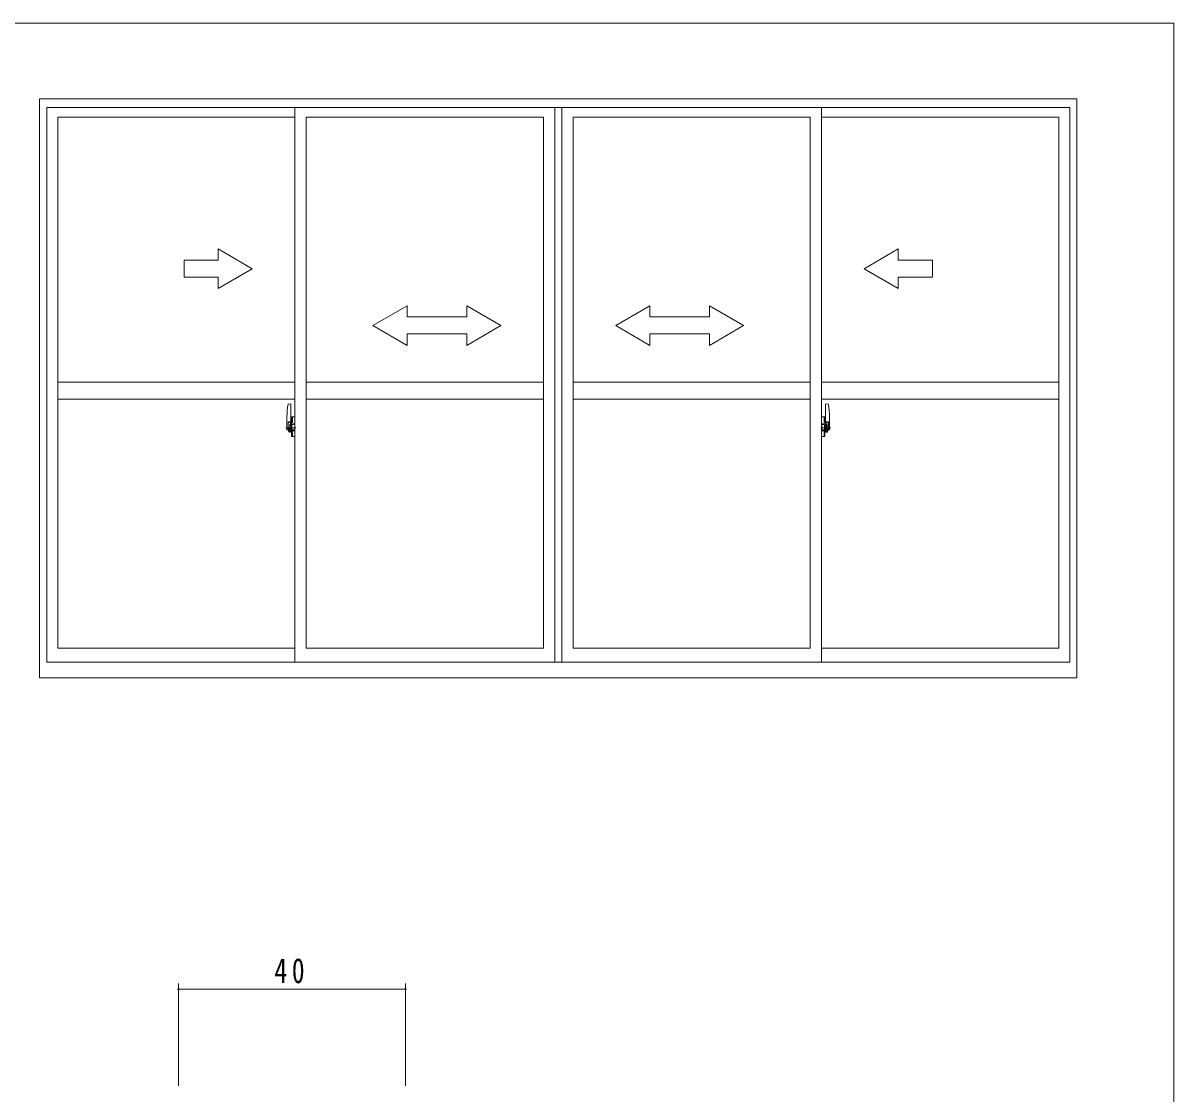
# Model space of a CAD drawing. Units: millimetres on the paper. Extents: x -397 to 397, y -282 to 282.
# Drawn here: x 173.4 to 376.1, y 90.7 to 279.3 of the extents above; entities that cross this region are included whole.
import ezdxf

# ---------------------------------------------------------------- set-up
doc = ezdxf.new("R2010")
doc.units = ezdxf.units.MM
doc.linetypes.add('USER2', pattern=[13, 10, -1, 1, -1])
for name, color, linetype, lineweight in [('0-1_YKK_ZWAK', 7, 'Continuous', 18), ('0-6_YKK_A1', 4, 'Continuous', 18), ('0-7_YKK_D', 6, 'Continuous', 18)]:
    doc.layers.add(name, color=color, linetype=linetype, lineweight=lineweight)
doc.styles.add('ＭＳ ゴシック', font='')
doc.styles.get('ＭＳ ゴシック').set_extended_font_data('MS Gothic')

msp = doc.modelspace()

# ---------------------------------------------------------------- linework, layer by layer
at = {"layer": '0-1_YKK_ZWAK'}
for q in [(-393.908, 279.3), (376.092, -245.7)]:
    msp.add_line((376.092, 279.3), q, dxfattribs=at)
at = {"layer": '0-6_YKK_A1'}
for p, q in [((268.303, 265.951), (176.353, 265.951)), ((176.353, 265.951), (176.353, 164.001)), ((268.303, 265.951), (359.003, 265.951)), ((359.003, 265.951), (359.003, 164.001)), ((177.603, 264.451), (177.603, 166.751)), ((357.753, 264.451), (177.603, 264.451)), ((221.303, 166.751), (221.303, 264.451)), ((267.053, 166.751), (267.053, 264.451)), ((268.303, 166.751), (268.303, 264.451)), ((314.053, 166.751), (314.053, 264.451)), ((357.753, 264.451), (357.753, 166.751)), ((221.303, 262.701), (179.553, 262.701)), ((179.553, 262.701), (179.553, 169.251)), ((223.303, 169.251), (223.303, 262.701)), ((265.053, 262.701), (223.303, 262.701)), ((265.053, 169.251), (265.053, 262.701)), ((270.303, 169.251), (270.303, 262.701)), ((270.303, 262.701), (312.053, 262.701)), ((312.053, 169.251), (312.053, 262.701)), ((314.053, 262.701), (355.803, 262.701)), ((355.803, 262.701), (355.803, 169.251)), ((213.803, 236.051), (207.803, 239.515)), ((207.803, 237.551), (207.803, 239.515)), ((321.553, 236.051), (327.553, 239.515)), ((327.553, 237.551), (327.553, 239.515)), ((213.803, 236.051), (207.803, 232.587)), ((321.553, 236.051), (327.553, 232.587)), ((207.803, 232.587), (207.803, 234.551)), ((327.553, 232.587), (327.553, 234.551)), ((235.053, 226.051), (241.053, 229.515)), ((241.053, 229.515), (241.053, 227.551)), ((251.553, 229.515), (251.553, 227.551)), ((257.553, 226.051), (251.553, 229.515)), ((277.803, 226.051), (283.803, 229.515)), ((283.803, 229.515), (283.803, 227.551)), ((294.303, 229.515), (294.303, 227.551)), ((300.303, 226.051), (294.303, 229.515)), ((241.053, 227.551), (251.553, 227.551)), ((294.303, 227.551), (283.803, 227.551)), ((235.053, 226.051), (241.053, 222.551)), ((257.553, 226.051), (251.553, 222.551)), ((277.803, 226.051), (283.803, 222.551)), ((300.303, 226.051), (294.303, 222.551)), ((241.053, 224.551), (241.053, 222.551)), ((251.553, 224.551), (241.053, 224.551)), ((251.553, 224.551), (251.553, 222.551)), ((283.803, 224.551), (294.303, 224.551)), ((283.803, 224.551), (283.803, 222.551)), ((294.303, 224.551), (294.303, 222.551)), ((221.303, 216.051), (179.553, 216.051)), ((265.053, 216.051), (223.303, 216.051)), ((270.303, 216.051), (312.053, 216.051)), ((314.053, 216.051), (355.803, 216.051)), ((221.303, 213.051), (179.553, 213.051)), ((265.053, 213.051), (223.303, 213.051)), ((270.303, 213.051), (312.053, 213.051)), ((314.053, 213.051), (355.803, 213.051)), ((220.144, 212.21), (220.578, 212.225)), ((220.603, 212.2), (220.603, 208.941)), ((314.753, 212.2), (314.753, 208.941)), ((315.213, 212.21), (314.779, 212.225)), ((219.903, 209.956), (219.903, 207.738)), ((220.491, 209.093), (220.103, 209.093)), ((220.103, 208.033), (220.103, 209.093)), ((220.128, 209.02), (220.491, 209.02)), ((220.128, 208.041), (220.128, 209.02)), ((220.528, 208.816), (220.528, 208.866)), ((220.588, 208.941), (220.588, 208.644)), ((220.603, 208.941), (220.588, 208.941)), ((220.603, 208.98), (220.603, 208.421)), ((220.603, 208.421), (220.603, 208.774)), ((220.628, 208.799), (220.728, 208.801)), ((220.728, 209.906), (220.728, 209.001)), ((220.853, 209.001), (220.728, 209.001)), ((220.728, 208.633), (220.728, 208.946)), ((220.753, 208.976), (220.753, 209.001)), ((220.878, 208.976), (220.753, 208.971)), ((220.878, 208.976), (220.753, 208.976)), ((220.853, 209.956), (220.778, 209.956)), ((220.853, 209.956), (220.853, 209.001)), ((220.853, 209.931), (220.878, 209.931)), ((220.878, 209.961), (221.303, 209.976)), ((220.878, 209.961), (220.878, 208.976)), ((220.878, 209.931), (220.878, 208.976)), ((221.143, 208.741), (220.983, 208.741)), ((221.303, 209.976), (221.303, 206.476)), ((314.478, 209.961), (314.053, 209.976)), ((314.053, 209.976), (314.053, 206.476)), ((314.213, 208.741), (314.373, 208.741)), ((314.478, 209.961), (314.478, 208.976)), ((314.478, 209.931), (314.478, 208.976)), ((314.503, 209.931), (314.478, 209.931)), ((314.478, 208.976), (314.604, 208.971)), ((314.478, 208.976), (314.603, 208.976)), ((314.503, 209.956), (314.503, 209.001)), ((314.503, 209.956), (314.578, 209.956)), ((314.503, 209.001), (314.628, 209.001)), ((314.603, 208.976), (314.603, 209.001)), ((314.628, 209.906), (314.628, 209.001)), ((314.628, 208.633), (314.628, 208.946)), ((314.729, 208.799), (314.628, 208.801)), ((314.753, 208.98), (314.753, 208.421)), ((314.753, 208.941), (314.768, 208.941)), ((314.753, 208.421), (314.753, 208.774)), ((314.768, 208.941), (314.768, 208.644)), ((314.828, 208.816), (314.828, 208.866)), ((314.866, 209.093), (315.253, 209.093)), ((315.228, 209.02), (314.866, 209.02)), ((315.228, 208.041), (315.228, 209.02)), ((315.253, 208.033), (315.253, 209.093)), ((315.453, 209.956), (315.453, 207.738)), ((219.952, 207.688), (220.158, 207.681)), ((220.103, 208.03), (220.103, 208.033)), ((220.105, 207.983), (220.103, 208.03)), ((220.104, 207.994), (220.103, 208.03)), ((220.158, 207.853), (220.158, 207.681)), ((220.373, 207.853), (220.158, 207.853)), ((220.193, 207.784), (220.158, 207.784)), ((220.193, 207.736), (220.428, 207.736)), ((220.193, 207.606), (220.193, 207.736)), ((220.193, 207.59), (220.193, 207.606)), ((220.193, 207.59), (220.482, 207.59)), ((220.303, 207.337), (220.303, 207.287)), ((220.491, 207.287), (220.303, 207.287)), ((220.328, 207.362), (220.491, 207.362)), ((220.373, 207.86), (220.373, 207.826)), ((220.413, 207.86), (220.373, 207.86)), ((220.413, 208.644), (220.413, 207.826)), ((220.588, 208.644), (220.413, 208.644)), ((220.428, 208.312), (220.413, 208.312)), ((220.458, 208.414), (220.428, 208.396)), ((220.428, 208.198), (220.428, 208.396)), ((220.458, 208.216), (220.428, 208.198)), ((220.428, 208.198), (220.528, 208.198)), ((220.428, 208.198), (220.428, 208.198)), ((220.428, 208.124), (220.428, 208.198)), ((220.428, 208.124), (220.528, 208.124)), ((220.428, 208.078), (220.428, 208.124)), ((220.428, 208.078), (220.528, 208.078)), ((220.428, 207.884), (220.428, 208.078)), ((220.428, 207.884), (220.528, 207.884)), ((220.428, 207.83), (220.428, 207.884)), ((220.428, 207.83), (220.528, 207.83)), ((220.428, 207.826), (220.428, 207.83)), ((220.528, 208.421), (220.458, 208.414)), ((220.528, 208.223), (220.458, 208.216)), ((220.528, 207.784), (220.516, 207.784)), ((220.525, 207.615), (220.528, 207.623)), ((220.528, 208.644), (220.528, 208.421)), ((220.603, 208.525), (220.528, 208.525)), ((220.528, 208.198), (220.528, 207.4)), ((220.698, 208.198), (220.528, 208.198)), ((220.528, 208.198), (220.528, 208.198)), ((220.528, 208.124), (220.528, 208.198)), ((220.528, 208.078), (220.528, 208.124)), ((220.528, 207.884), (220.528, 208.078)), ((220.528, 208.054), (220.528, 207.784)), ((220.528, 207.83), (220.528, 207.884)), ((220.528, 207.826), (220.528, 207.83)), ((220.528, 207.826), (220.528, 207.695)), ((220.528, 207.695), (220.528, 207.682)), ((220.528, 207.682), (220.528, 207.631)), ((220.528, 207.623), (220.528, 207.631)), ((220.603, 208.483), (220.603, 208.718)), ((220.603, 207.677), (220.603, 208.198)), ((220.603, 208.198), (220.603, 207.4)), ((220.728, 207.651), (220.628, 207.652)), ((220.728, 207.505), (220.728, 207.818)), ((220.728, 206.546), (220.728, 207.451)), ((220.853, 207.451), (220.728, 207.451)), ((220.878, 207.476), (220.753, 207.48)), ((220.753, 207.476), (220.753, 207.451)), ((220.878, 207.476), (220.753, 207.476)), ((220.777, 208.56), (220.777, 207.891)), ((220.789, 208.564), (220.788, 208.559)), ((220.788, 208.559), (220.788, 207.542)), ((220.788, 207.542), (220.789, 207.538)), ((220.79, 208.568), (220.789, 208.564)), ((220.789, 207.538), (220.79, 207.534)), ((221.273, 208.6), (220.813, 208.584)), ((220.813, 207.518), (221.273, 207.502)), ((220.853, 207.626), (220.853, 207.568)), ((220.853, 206.496), (220.853, 207.451)), ((221.228, 207.651), (220.878, 207.651)), ((220.878, 207.543), (221.228, 207.543)), ((220.878, 206.521), (220.878, 207.476)), ((220.958, 208.716), (220.958, 208.646)), ((220.983, 208.621), (221.143, 208.621)), ((221.168, 208.716), (221.168, 208.646)), ((221.253, 207.626), (221.253, 207.568)), ((221.281, 208.598), (221.273, 208.6)), ((221.273, 207.502), (221.281, 207.503)), ((221.286, 208.593), (221.281, 208.598)), ((221.281, 207.503), (221.286, 207.509)), ((221.288, 208.585), (221.286, 208.593)), ((221.286, 207.509), (221.288, 207.516)), ((221.288, 208.585), (221.288, 207.516)), ((221.288, 208.585), (221.288, 208.579)), ((221.303, 208.363), (221.288, 208.363)), ((221.303, 208.038), (221.288, 208.038)), ((314.053, 208.363), (314.068, 208.363)), ((314.053, 208.038), (314.068, 208.038)), ((314.068, 208.585), (314.071, 208.593)), ((314.068, 208.585), (314.068, 207.516)), ((314.068, 208.585), (314.068, 208.579)), ((314.071, 207.509), (314.068, 207.516)), ((314.071, 208.593), (314.076, 208.598)), ((314.076, 207.503), (314.071, 207.509)), ((314.076, 208.598), (314.084, 208.6)), ((314.084, 207.502), (314.076, 207.503)), ((314.083, 208.6), (314.544, 208.584)), ((314.544, 207.518), (314.083, 207.502)), ((314.103, 207.626), (314.103, 207.568)), ((314.128, 207.651), (314.478, 207.651)), ((314.478, 207.543), (314.128, 207.543)), ((314.188, 208.716), (314.188, 208.646)), ((314.373, 208.621), (314.213, 208.621)), ((314.398, 208.716), (314.398, 208.646)), ((314.478, 207.476), (314.604, 207.48)), ((314.478, 206.521), (314.478, 207.476)), ((314.478, 207.476), (314.603, 207.476)), ((314.503, 207.626), (314.503, 207.568)), ((314.503, 206.496), (314.503, 207.451)), ((314.503, 207.451), (314.628, 207.451)), ((314.567, 208.568), (314.568, 208.564)), ((314.568, 207.538), (314.567, 207.534)), ((314.568, 208.564), (314.568, 208.559)), ((314.568, 208.559), (314.568, 207.542)), ((314.568, 207.542), (314.568, 207.538)), ((314.58, 208.56), (314.58, 207.891)), ((314.603, 207.476), (314.603, 207.451)), ((314.628, 207.505), (314.628, 207.818)), ((314.628, 207.651), (314.729, 207.652)), ((314.628, 206.546), (314.628, 207.451)), ((314.658, 208.198), (314.828, 208.198)), ((314.753, 208.483), (314.753, 208.718)), ((314.753, 208.525), (314.828, 208.525)), ((314.753, 207.677), (314.753, 208.198)), ((314.753, 208.198), (314.753, 207.4)), ((314.768, 208.644), (314.943, 208.644)), ((314.828, 208.644), (314.828, 208.421)), ((314.828, 208.421), (314.899, 208.414)), ((314.828, 208.223), (314.899, 208.216)), ((314.828, 208.198), (314.828, 207.4)), ((314.828, 208.198), (314.828, 208.198)), ((314.928, 208.198), (314.828, 208.198)), ((314.828, 208.124), (314.828, 208.198)), ((314.928, 208.124), (314.828, 208.124)), ((314.828, 208.078), (314.828, 208.124)), ((314.928, 208.078), (314.828, 208.078)), ((314.828, 207.884), (314.828, 208.078)), ((314.828, 208.054), (314.828, 207.784)), ((314.928, 207.884), (314.828, 207.884)), ((314.828, 207.83), (314.828, 207.884)), ((314.928, 207.83), (314.828, 207.83)), ((314.828, 207.826), (314.828, 207.83)), ((314.828, 207.826), (314.828, 207.695)), ((314.828, 207.784), (314.841, 207.784)), ((314.828, 207.695), (314.828, 207.682)), ((314.828, 207.682), (314.828, 207.631)), ((314.829, 207.623), (314.828, 207.631)), ((314.832, 207.615), (314.829, 207.623)), ((315.028, 207.362), (314.866, 207.362)), ((314.866, 207.287), (315.053, 207.287)), ((315.163, 207.59), (314.875, 207.59)), ((314.899, 208.414), (314.928, 208.396)), ((314.899, 208.216), (314.928, 208.198)), ((314.928, 208.198), (314.928, 208.396)), ((314.928, 208.312), (314.943, 208.312)), ((314.928, 208.198), (314.928, 208.198)), ((314.928, 208.124), (314.928, 208.198)), ((314.928, 208.078), (314.928, 208.124)), ((314.928, 207.884), (314.928, 208.078)), ((314.928, 207.83), (314.928, 207.884)), ((314.928, 207.826), (314.928, 207.83)), ((315.163, 207.736), (314.928, 207.736)), ((314.943, 208.644), (314.943, 207.826)), ((314.943, 207.86), (314.983, 207.86)), ((314.983, 207.86), (314.983, 207.826)), ((314.983, 207.853), (315.198, 207.853)), ((315.053, 207.337), (315.053, 207.287)), ((315.163, 207.784), (315.198, 207.784)), ((315.163, 207.606), (315.163, 207.736)), ((315.163, 207.59), (315.163, 207.606)), ((315.198, 207.853), (315.198, 207.681)), ((315.405, 207.688), (315.198, 207.681)), ((315.252, 207.983), (315.253, 208.03)), ((315.253, 208.03), (315.253, 208.033)), ((315.253, 207.994), (315.253, 208.03)), ((220.853, 206.496), (220.778, 206.496)), ((220.853, 206.521), (220.878, 206.521)), ((314.503, 206.521), (314.478, 206.521)), ((314.503, 206.496), (314.578, 206.496)), ((179.553, 169.251), (221.303, 169.251)), ((223.303, 169.251), (265.053, 169.251)), ((312.053, 169.251), (270.303, 169.251)), ((355.803, 169.251), (314.053, 169.251)), ((357.753, 166.751), (177.603, 166.751)), ((176.353, 164.001), (268.303, 164.001)), ((359.003, 164.001), (268.303, 164.001))]:
    msp.add_line(p, q, dxfattribs=at)
at = {"layer": '0-6_YKK_A1', "linetype": 'USER2'}
for p, q in [((220.75, 208.051), (219.714, 208.051)), ((219.731, 208.051), (221.058, 208.051)), ((220.444, 208.051), (221.468, 208.051)), ((314.913, 208.051), (313.889, 208.051)), ((315.625, 208.051), (314.299, 208.051)), ((314.607, 208.051), (315.643, 208.051))]:
    msp.add_line(p, q, dxfattribs=at)
at = {"layer": '0-6_YKK_A1'}
for points in [[(207.803, 237.551), (201.803, 237.551), (201.803, 234.551), (207.803, 234.551)], [(327.553, 237.551), (333.553, 237.551), (333.553, 234.551), (327.553, 234.551)], [(220.528, 208.983), (220.528, 208.644), (220.528, 208.421)], [(314.828, 208.983), (314.828, 208.644), (314.828, 208.421)], [(220.193, 207.736), (220.193, 207.826), (220.428, 207.826), (220.528, 207.826)], [(220.303, 207.287), (220.282, 207.318), (220.271, 207.334)], [(220.525, 207.615), (220.522, 207.609), (220.518, 207.603), (220.507, 207.595), (220.492, 207.591), (220.474, 207.591), (220.463, 207.592), (220.452, 207.595), (220.429, 207.606), (220.428, 207.606)], [(220.528, 208.421), (220.698, 208.421), (220.698, 208.223)], [(220.528, 208.223), (220.698, 208.223), (220.698, 208.198)], [(220.777, 208.56), (220.776, 208.56), (220.768, 208.562), (220.758, 208.567), (220.746, 208.579), (220.733, 208.606), (220.728, 208.633)], [(220.728, 207.818), (220.729, 207.827), (220.736, 207.855), (220.743, 207.868), (220.752, 207.88), (220.761, 207.886), (220.771, 207.891), (220.777, 207.891)], [(220.878, 207.476), (220.878, 206.491), (221.303, 206.476)], [(314.478, 207.476), (314.478, 206.491), (314.053, 206.476)], [(314.58, 208.56), (314.581, 208.56), (314.589, 208.562), (314.599, 208.567), (314.611, 208.579), (314.624, 208.606), (314.628, 208.633)], [(314.628, 207.818), (314.628, 207.827), (314.621, 207.855), (314.614, 207.868), (314.604, 207.88), (314.596, 207.886), (314.586, 207.891), (314.58, 207.891)], [(314.828, 208.421), (314.658, 208.421), (314.658, 208.223)], [(314.828, 208.223), (314.658, 208.223), (314.658, 208.198)], [(315.163, 207.736), (315.163, 207.826), (314.928, 207.826), (314.828, 207.826)], [(314.832, 207.615), (314.835, 207.609), (314.839, 207.603), (314.85, 207.595), (314.865, 207.591), (314.883, 207.591), (314.893, 207.592), (314.905, 207.595), (314.928, 207.606), (314.928, 207.606)], [(315.053, 207.287), (315.075, 207.318), (315.086, 207.334)]]:
    msp.add_lwpolyline(points, dxfattribs=at)
for centre, radius, start, end in [((233.153, 209.914), 13.25, 170.20654, 179.82143), ((220.146, 212.16), 0.05, 92, 170.20654), ((220.578, 212.2), 0.025, 0, 92), ((314.778, 212.2), 0.025, 88, 180), ((315.211, 212.16), 0.05, 9.79346, 88), ((302.204, 209.914), 13.25, 0.17857, 9.79346), ((220.128, 209.045), 0.025, 180, 270), ((220.491, 208.98), 0.113, 0, 90), ((220.491, 208.983), 0.0375, 0, 90), ((220.628, 208.774), 0.025, 91, 180), ((220.778, 209.906), 0.05, 90, 180), ((220.753, 208.946), 0.025, 91.99999, 180), ((220.983, 208.716), 0.025, 90, 180), ((221.143, 208.716), 0.025, 0, 90), ((314.213, 208.716), 0.025, 90, 180), ((314.373, 208.716), 0.025, 0, 90), ((314.578, 209.906), 0.05, 0, 90), ((314.603, 208.946), 0.025, 0, 88.00001), ((314.728, 208.774), 0.025, 0, 89), ((314.866, 208.98), 0.113, 90, 180), ((314.866, 208.983), 0.0375, 90, 180), ((315.228, 209.045), 0.025, 270, 0), ((219.953, 207.738), 0.05, 180, 268), ((221.58, 208.031), 1.476, 179.91894, 190.81318), ((221.411, 207.973), 1.307, 179.5362, 192.85144), ((221.6, 208), 1.472, 178.42075, 189.33089), ((221.052, 207.894), 0.933, 188.62914, 193.1575), ((221.411, 207.973), 1.307, 192.85144, 209.23122), ((221.052, 207.894), 0.933, 193.1575, 216.63292), ((221.014, 207.914), 0.88, 189.9821, 192.05297), ((221.014, 207.914), 0.88, 192.05297, 218.82618), ((220.328, 207.337), 0.025, 90, 180), ((220.434, 207.831), 0.095, 266.91231, 356.7406), ((220.491, 207.4), 0.0375, 270, 0), ((220.491, 207.4), 0.113, 270, 0), ((220.628, 207.677), 0.025, 180, 269.00002), ((220.753, 207.505), 0.025, 180, 268.00001), ((220.814, 208.558), 0.0254, 88.99206, 157.90245), ((220.814, 207.543), 0.0256, 202.43823, 270.66726), ((220.878, 207.626), 0.025, 90, 180), ((220.878, 207.568), 0.025, 180, 270), ((220.983, 208.646), 0.025, 180, 270), ((221.143, 208.646), 0.025, 270, 0), ((221.228, 207.626), 0.025, 0, 90), ((221.228, 207.568), 0.025, 270, 0), ((314.128, 207.626), 0.025, 90, 180), ((314.128, 207.568), 0.025, 180, 270), ((314.213, 208.646), 0.025, 180, 270), ((314.373, 208.646), 0.025, 270, 0), ((314.478, 207.626), 0.025, 0, 90), ((314.478, 207.568), 0.025, 270, 0), ((314.543, 208.558), 0.0254, 22.09755, 91.00794), ((314.543, 207.543), 0.0256, 269.33274, 337.56177), ((314.603, 207.505), 0.025, 271.99999, 0), ((314.728, 207.677), 0.025, 270.99998, 0), ((314.866, 207.4), 0.113, 180, 270), ((314.923, 207.831), 0.095, 183.2594, 273.08769), ((314.866, 207.4), 0.0375, 180, 270), ((314.343, 207.914), 0.88, 321.17381, 347.94703), ((315.028, 207.337), 0.025, 0, 90), ((314.305, 207.894), 0.933, 323.36708, 346.8425), ((313.946, 207.973), 1.307, 330.76878, 347.14856), ((314.343, 207.914), 0.88, 347.94703, 350.0179), ((313.757, 208), 1.472, 350.66911, 1.57925), ((314.305, 207.894), 0.933, 346.8425, 351.37086), ((313.946, 207.973), 1.307, 347.14856, 0.4638), ((313.777, 208.031), 1.476, 349.18682, 0.08106), ((315.403, 207.738), 0.05, 272, 0), ((220.778, 206.546), 0.05, 180, 270), ((314.578, 206.546), 0.05, 270, 0)]:
    msp.add_arc(centre, radius, start, end, dxfattribs=at)
at = {"layer": '0-7_YKK_D'}
for p, q in [((200.787, 92.192), (200.787, 110.192)), ((240.787, 92.192), (240.787, 110.192)), ((240.787, 109.192), (200.787, 109.192))]:
    msp.add_line(p, q, dxfattribs=at)
for centre, start, end in [((200.787, 109.192), 0, 180), ((200.787, 109.192), 180, 0), ((240.787, 109.192), 0, 180), ((240.787, 109.192), 180, 0)]:
    msp.add_arc(centre, 0.106, start, end, dxfattribs=at)

# ---------------------------------------------------------------- texts
at = {"layer": '0-7_YKK_D', "color": 7, "insert": (217.692, 110.192), "char_height": 4.399, "attachment_point": 7, "style": 'ＭＳ ゴシック'}
msp.add_mtext('\\T1.37;\\W0.75;40', dxfattribs=at)

doc.saveas('drawing.dxf')
